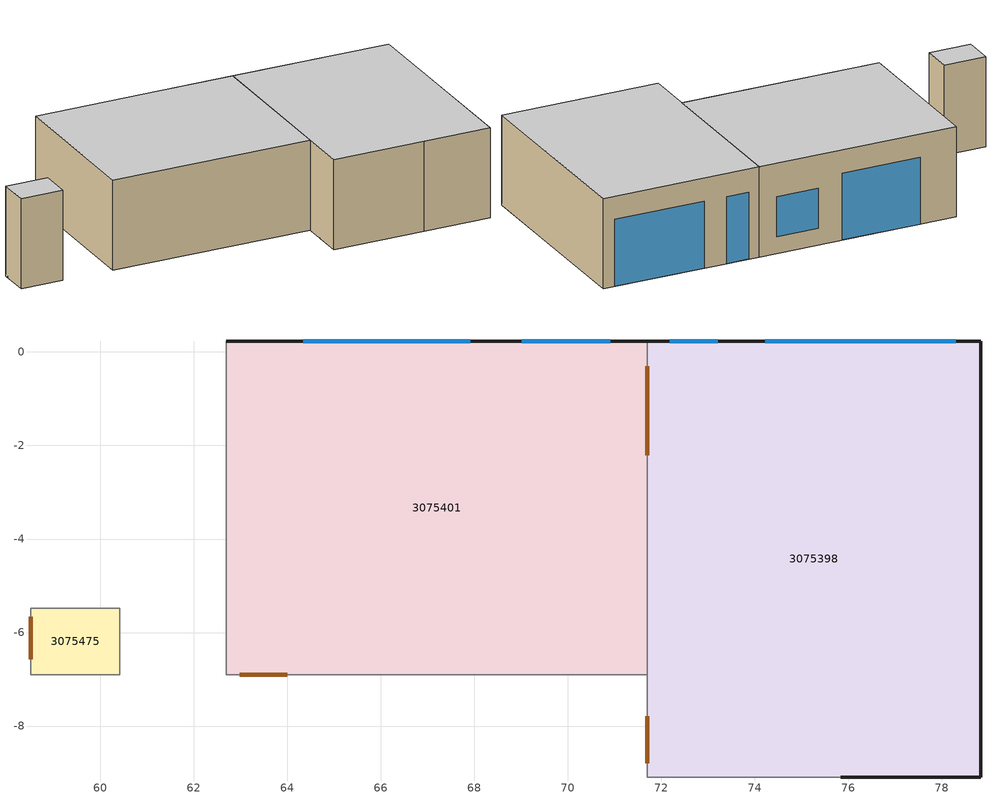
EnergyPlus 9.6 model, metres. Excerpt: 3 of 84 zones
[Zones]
3075401
 floor ground (7595720): 71.7,0.23 71.7,-6.9 62.7,-6.9 62.7,0.23 z46.64
 wall outside (7491882): 71.7,0.23 62.7,0.23 z46.64:50.68
 wall to 3075398 (7514533_Adjacent): 71.7,-6.9 71.7,0.23 z46.64:50.68
 wall to 3075364 (7515037): 62.7,-6.9 71.7,-6.9 z46.64:50.68
 wall to 3075375 (7515233): 62.7,0.23 62.7,-6.9 z46.64:50.68
 window (7537627): 67.92,0.23 64.35,0.23 z46.66:49.66
 window (7537741): 70.91,0.23 69.01,0.23 z47.4:49.2
 door inside (7559049): 71.7,-2.21 71.7,-0.3 z46.65:48.76
 door inside (7559370): 62.99,-6.9 64,-6.9 z46.65:48.76
 ceiling to 3075620 (7600772): 71.7,-6.9 71.7,0.23 62.7,0.23 62.7,-6.9 z50.68
3075398
 floor ground (7595720): 78.83,0.23 78.83,-9.09 71.7,-9.09 71.7,0.23 z46.64
 wall outside (7491699): 75.83,-9.09 78.83,-9.09 z46.64:50.68
 wall outside (7491806): 78.83,-9.09 78.83,0.23 z46.64:50.68
 wall outside (7491882): 78.83,0.23 71.7,0.23 z46.64:50.68
 wall to 3075364 (7514227): 71.7,-9.09 75.83,-9.09 z46.64:50.68
 wall to 3075364 (7514533): 71.7,-6.9 71.7,-9.09 z46.64:50.68
 window (7538308): 78.3,0.23 74.22,0.23 z46.66:49.66
 window (7538232): 73.2,0.23 72.18,0.23 z46.66:49.66
 door inside (7559431): 71.7,-7.79 71.7,-8.8 z46.65:48.76
 ceiling to 3075618 (7600772): 78.83,-9.09 78.83,0.23 71.7,0.23 71.7,-9.09 z50.68
3075475
 floor ground (7595720): 60.41,-5.49 60.41,-6.9 58.52,-6.9 58.52,-5.49 z46.64
 wall to 3075364 (7515393): 58.52,-6.9 60.41,-6.9 z46.64:50.68
 wall to 3075375 (7557749): 60.41,-6.9 60.41,-5.49 z46.64:50.68
 wall to 3075472 (7557750_Adjacent): 58.52,-5.49 58.52,-6.9 z46.64:50.68
 wall to 3075651 (7557751_Adjacent): 60.41,-5.49 58.52,-5.49 z46.64:50.68
 door inside (7558647): 58.52,-5.66 58.52,-6.57 z46.65:48.76
 ceiling to 3075660 (7600772): 60.41,-6.9 60.41,-5.49 58.52,-5.49 58.52,-6.9 z50.68
[Schedule:Compact]
P.0.0.23_L: Through: 08/31, For: AllDays, Until: 24:00, 0, Through: 09/01, For: AllDays, Until: 07:30, 0, Until: 08:00, 0, Until: 08:30, 0, Until: 09:00, 0, Until: 09:30, 1, Until: 10:00, 1, Until: 10:30, 1, Until: 11:00, 1, Until: 11:30, 1, Until: 12:00, 1, Until: 12:30, 1, Until: 13:00, 0, Until: 13:30, 0, Until: 14:00, 0, Until: 14:30, 0, Until: 15:00, 0, Until: 15:30, 1, Until: 16:00, 1, Until: 16:30, 0, Until: 17:00, 1, Until: 17:30, 1, Until: 24:00, 0, Through: 09/02, For: AllDays, Until: 07:30, 0, Until: 08:00, 1, Until: 08:30, 1, Until: 09:00, 1, Until: 09:30, 1, Until: 10:00, 1, Until: 10:30, 1, Until: 11:00, 0, Until: 11:30, 0, Until: 12:00, 0, Until: 12:30, 0, Until: 13:00, 0, Until: 13:30, 1, Until: 14:00, 1, Until: 14:30, 1, Until: 15:00, 0, Until: 15:30, 0, Until: 16:00, 0, Until: 16:30, 0, Until: 17:00, 0, Until: 17:30, 0, Until: 24:00, 0, Through: 09/03, For: AllDays, Until: 07:30, 0, Until: 08:00, 0, Until: 08:30, 0, Until: 09:00, 1, Until: 09:30, 1, Until: 10:00, 1, Until: 10:30, 1, Until: 11:00, 1, Until: 11:30, 1, Until: 12:00, 1, Until: 12:30, 1, Until: 13:00, 1, Until: 13:30, 1, Until: 14:00, 1, Until: 14:30, 1, Until: 15:00, 0, Until: 15:30, 0, Until: 16:00, 0, Until: 16:30, 0, Until: 17:00, 0, Until: 17:30, 0, Until: 24:00, 0, Through: 09/04, For: AllDays, Until: 07:30, 0, Until: 08:00, 1, Until: 08:30, 1, Until: 09:00, 1, Until: 09:30, 1, Until: 10:00, 1, Until: 10:30, 1, Until: 11:00, 1, Until: 11:30, 1, Until: 12:00, 1, Until: 12:30, 1, Until: 13:00, 1, Until: 13:30, 1, Until: 14:00, 1, Until: 14:30, 1, Until: 15:00, 1, Until: 15:30, 0, Until: 16:00, 0, Until: 16:30, 0, Until: 17:00, 0, Until: 17:30, 0, Until: 24:00, 0, Through: 09/05, For: AllDays, Until: 07:30, 0, Until: 08:00, 0, Until: 08:30, 0, Until: 09:00, 0, Until: 09:30, 0, Until: 10:00, 0, Until: 10:30, 0, Until: 11:00, 0, Until: 11:30, 0, Until: 12:00, 0, Until: 12:30, 0, Until: 13:00, 0, Until: 13:30, 0, Until: 14:00, 0, Until: 14:30, 0, Until: 15:00, 0, Until: 15:30, 0, Until: 16:00, 0, Until: 16:30, 0, Until: 17:00, 0, Until: 17:30, 0, Until: 24:00, 0, Through: 09/06, For: AllDays, Until: 07:30, 0, Until: 08:00, 0, Until: 08:30, 0, Until: 09:00, 0, Until: 09:30, 0, Until: 10:00, 0, Until: 10:30, 0, Until: 11:00, 0, Until: 11:30, 0, Until: 12:00, 0, Until: 12:30, 0, Until: 13:00, 0, Until: 13:30, 0, Until: 14:00, 0, Until: 14:30, 0, Until: 15:00, 0, Until: 15:30, 0, Until: 16:00, 0, Until: 16:30, 0, Until: 17:00, 0, Until: 17:30, 0, Until: 24:00, 0, Through: 09/07, For: AllDays, Until: 07:30, 0, Until: 08:00, 1, Until: 08:30, 1, Until: 09:00, 1, Until: 09:30, 1, Until: 10:00, 1, Until: 10:30, 1, Until: 11:00, 1, Until: 11:30, 1, Until: 12:00, 1, Until: 12:30, 1, Until: 13:00, 1, Until: 13:30, 1, Until: 14:00, 1, Until: 14:30, 1, Until: 15:00, 1, Until: 15:30, 1, Until: 16:00, 0, Until: 16:30, 0, Until: 17:00, 0, Until: 17:30, 0, Until: 24:00, 0, Through: 09/08, For: AllDays, Until: 07:30, 0, Until: 08:00, 1, Until: 08:30, 1, Until: 09:00, 1, Until: 09:30, 1, Until: 10:00, 0, Until: 10:30, 0, Until: 11:00, 0, Until: 11:30, 0, Until: 12:00, 0, Until: 12:30, 1, Until: 13:00, 1, Until: 13:30, 1, Until: 14:00, 1, Until: 14:30, 1, Until: 15:00, 1, Until: 15:30, 1, Until: 16:00, 1, Until: 16:30, 0, Until: 17:00, 0, Until: 17:30, 0, Until: 24:00, 0, Through: 09/09, For: AllDays, Until: 07:30, 0, Until: 08:00, 1, Until: 08:30, 1, Until: 09:00, 1, Until: 09:30, 1, Until: 10:00, 1, Until: 10:30, 1, Until: 11:00, 1, Until: 11:30, 0, Until: 12:00, 1, Until: 12:30, 1, Until: 13:00, 1, Until: 13:30, 1, Until: 14:00, 1, Until: 14:30, 1, Until: 15:00, 0, Until: 15:30, 0, Until: 16:00, 0, Until: 16:30, 0, Until: 17:00, 0, Until: 17:30, 0, Until: 24:00, 0, Through: 09/10, For: AllDays, Until: 07:30, 0, Until: 08:00, 1, Until: 08:30, 1, Until: 09:00, 1, Until: 09:30, 1, Until: 10:00, 1, Until: 10:30, 1, Until: 11:00, 1, Until: 11:30, 1, Until: 12:00, 0, Until: 12:30, 0, Until: 13:00, 0, Until: 13:30, 1, Until: 14:00, 1, Until: 14:30, 1, Until: 15:00, 0, Until: 15:30, 0, Until: 16:00, 0, Until: 16:30, 0, Until: 17:00, 0, Until: 17:30, 0, Until: 24:00, 0, Through: 09/11, For: AllDays, Until: 07:30, 0, Until: 08:00, 1, Until: 08:30, 1, Until: 09:00, 1, Until: 09:30, 1, Until: 10:00, 1, Until: 10:30, 1, Until: 11:00, 1, Until: 11:30, 1, Until: 12:00, 1, Until: 12:30, 1, Until: 13:00, 1, Until: 13:30, 1, Until: 14:00, 0, Until: 14:30, 0, Until: 15:00, 0, Until: 15:30, 0, Until: 16:00, 0, Until: 16:30, 0, Until: 17:00, 0, Until: 17:30, 0, Until: 24:00, 0, Through: 09/12, For: AllDays, Until: 07:30, 0, Until: 08:00, 0, Until: 08:30, 0, Until: 09:00, 0, Until: 09:30, 0, Until: 10:00, 0, Until: 10:30, 0, Until: 11:00, 0, Until: 11:30, 0, Until: 12:00, 0, Until: 12:30, 0, Until: 13:00, 0, Until: 13:30, 0, Until: 14:00, 0, Until: 14:30, 0, Until: 15:00, 0, Until: 15:30, 0, Until: 16:00, 0, Until: 16:30, 0, Until: 17:00, 0, Until: 17:30, 0, Until: 24:00, 0, Through: 09/13, For: AllDays, Until: 07:30, 0, Until: 08:00, 0, Until: 08:30, 0, Until: 09:00, 0, Until: 09:30, 0, Until: 10:00, 0, Until: 10:30, 0, Until: 11:00, 0, Until: 11:30, 0, Until: 12:00, 0, Until: 12:30, 0, Until: 13:00, 0, Until: 13:30, 0, Until: 14:00, 0, Until: 14:30, 0, Until: 15:00, 0, Until: 15:30, 0, Until: 16:00, 0, Until: 16:30, 0, Until: 17:00, 0, Until: 17:30, 0, Until: 24:00, 0, Through: 09/14, For: AllDays, Until: 07:30, 0, Until: 08:00, 0, Until: 08:30, 0, Until: 09:00, 1, Until: 09:30, 1, Until: 10:00, 1, Until: 10:30, 1, Until: 11:00, 1, Until: 11:30, 1, Until: 12:00, 1, Until: 12:30, 1, Until: 13:00, 1, Until: 13:30, 1, Until: 14:00, 1, Until: 14:30, 1, Until: 15:00, 1, Until: 15:30, 0, Until: 16:00, 0, Until: 16:30, 0, Until: 17:00, 0, Until: 17:30, 0, Until: 24:00, 0, Through: 09/15, For: AllDays, Until: 07:30, 0, Until: 08:00, 1, Until: 08:30, 1, Until: 09:00, 1, Until: 09:30, 1, Until: 10:00, 1, Until: 10:30, 1, Until: 11:00, 1, Until: 11:30, 1, Until: 12:00, 0, Until: 12:30, 0, Until: 13:00, 0, Until: 13:30, 0, Until: 14:00, 0, Until: 14:30, 0, Until: 15:00, 1, Until: 15:30, 1, Until: 16:00, 0, Until: 16:30, 1, Until: 17:00, 1, Until: 17:30, 0, Until: 24:00, 0, Through: 09/16, For: AllDays, Until: 07:30, 0, Until: 08:00, 1, Until: 08:30, 1, Until: 09:00, 1, Until: 09:30, 1, Until: 10:00, 1, Until: 10:30, 1, Until: 11:00, 1, Until: 11:30, 1, Until: 12:00, 1, Until: 12:30, 1, Until: 13:00, 0, Until: 13:30, 1, Until: 14:00, 1, Until: 14:30, 0, Until: 15:00, 1, Until: 15:30, 1, Until: 16:00, 1, Until: 16:30, 0, Until: 17:00, 0, Until: 17:30, 0, Until: 24:00, 0, Through: 09/17, For: AllDays, Until: 07:30, 0, Until: 08:00, 1, Until: 08:30, 1, Until: 09:00, 1, Until: 09:30, 0, Until: 10:00, 1, Until: 10:30, 1, Until: 11:00, 1, Until: 11:30, 0, Until: 12:00, 0, Until: 12:30, 0, Until: 13:00, 0, Until: 13:30, 0, Until: 14:00, 0, Until: 14:30, 1, Until: 15:00, 1, Until: 15:30, 1, Until: 16:00, 0, Until: 16:30, 0, Until: 17:00, 0, Until: 17:30, 0, Until: 24:00, 0, Through: 09/18, For: AllDays, Until: 07:30, 0, Until: 08:00, 1, Until: 08:30, 1, Until: 09:00, 1, Until: 09:30, 0, Until: 10:00, 1, Until: 10:30, 1, Until: 11:00, 1, Until: 11:30, 1, Until: 12:00, 1, Until: 12:30, 1, Until: 13:00, 1, Until: 13:30, 0, Until: 14:00, 1, Until: 14:30, 1, Until: 15:00, 1, Until: 15:30, 1, Until: 16:00, 0, Until: 16:30, 0, Until: 17:00, 0, Until: 17:30, 0, Until: 24:00, 0, Through: 09/19, For: AllDays, Until: 07:30, 0, Until: 08:00, 0, Until: 08:30, 0, Until: 09:00, 0, Until: 09:30, 0, Until: 10:00, 0, Until: 10:30, 0, Until: 11:00, 0, Until: 11:30, 0, Until: 12:00, 0, Until: 12:30, 0, Until: 13:00, 0, Until: 13:30, 0, Until: 14:00, 0, Until: 14:30, 0, Until: 15:00, 0, Until: 15:30, 0, Until: 16:00, 0, Until: 16:30, 0, Until: 17:00, 0, Until: 17:30, 0, Until: 24:00, 0, Through: 09/20, For: AllDays, Until: 07:30, 0, Until: 08:00, 0, Until: 08:30, 0, Until: 09:00, 0, Until: 09:30, 0, Until: 10:00, 0, Until: 10:30, 0, Until: 11:00, 0, Until: 11:30, 0, Until: 12:00, 0, Until: 12:30, 0, Until: 13:00, 0, Until: 13:30, 0, Until: 14:00, 0, Until: 14:30, 0, Until: 15:00, 0, Until: 15:30, 0, Until: 16:00, 0, Until: 16:30, 0, Until: 17:00, 0, Until: 17:30, 0, Until: 24:00, 0, Through: 09/21, For: AllDays, Until: 07:30, 0, Until: 08:00, 1, Until: 08:30, 1, Until: 09:00, 0, Until: 09:30, 1, Until: 10:00, 1, Until: 10:30, 1, Until: 11:00, 1, Until: 11:30, 1, Until: 12:00, 1, Until: 12:30, 1, Until: 13:00, 1, Until: 13:30, 1, Until: 14:00, 1, Until: 14:30, 1, Until: 15:00, 1, Until: 15:30, 0, Until: 16:00, 0, Until: 16:30, 0, Until: 17:00, 0, Until: 17:30, 0, Until: 24:00, 0, Through: 09/22, For: AllDays, Until: 07:30, 0, Until: 08:00, 1, Until: 08:30, 1, Until: 09:00, 1, Until: 09:30, 0, Until: 10:00, 1, Until: 10:30, 1, Until: 11:00, 1, Until: 11:30, 0, Until: 12:00, 0, Until: 12:30, 0, Until: 13:00, 0, Until: 13:30, 0, Until: 14:00, 0, Until: 14:30, 0, Until: 15:00, 0, Until: 15:30, 0, Until: 16:00, 0, Until: 16:30, 0, Until: 17:00, 0, Until: 17:30, 0, Until: 24:00, 0, Through: 09/23, For: AllDays, Until: 07:30, 0, Until: 08:00, 1, Until: 08:30, 1, Until: 09:00, 1, Until: 09:30, 1, Until: 10:00, 1, Until: 10:30, 1, Until: 11:00, 0, Until: 11:30, 0, Until: 12:00, 0, Until: 12:30, 0, Until: 13:00, 1, Until: 13:30, 1, Until: 14:00, 1, Until: 14:30, 1, Until: 15:00, 0, Until: 15:30, 0, Until: 16:00, 0, Until: 16:30, 0, Until: 17:00, 0, Until: 17:30, 0, Until: 24:00, 0, Through: 09/24, For: AllDays, Until: 07:30, 0, Until: 08:00, 0, Until: 08:30, 0, Until: 09:00, 1, Until: 09:30, 1, Until: 10:00, 1, Until: 10:30, 1, Until: 11:00, 1, Until: 11:30, 1, Until: 12:00, 0, Until: 12:30, 0, Until: 13:00, 0, Until: 13:30, 1, Until: 14:00, 1, Until: 14:30, 0, Until: 15:00, 0, Until: 15:30, 0, Until: 16:00, 0, Until: 16:30, 0, Until: 17:00, 1, Until: 17:30, 1, Until: 24:00, 0, Through: 09/25, For: AllDays, Until: 07:30, 0, Until: 08:00, 1, Until: 08:30, 1, Until: 09:00, 1, Until: 09:30, 1, Until: 10:00, 1, Until: 10:30, 1, Until: 11:00, 1, Until: 11:30, 1, Until: 12:00, 1, Until: 12:30, 1, Until: 13:00, 1, Until: 13:30, 1, Until: 14:00, 1, Until: 14:30, 0, Until: 15:00, 0, Until: 15:30, 0, Until: 16:00, 0, Until: 16:30, 0, Until: 17:00, 0, Until: 17:30, 0, Until: 24:00, 0, Through: 09/26, For: AllDays, Until: 07:30, 0, Until: 08:00, 0, Until: 08:30, 0, Until: 09:00, 0, Until: 09:30, 0, Until: 10:00, 0, Until: 10:30, 0, Until: 11:00, 0, Until: 11:30, 0, Until: 12:00, 0, Until: 12:30, 0, Until: 13:00, 0, Until: 13:30, 0, Until: 14:00, 0, Until: 14:30, 0, Until: 15:00, 0, Until: 15:30, 0, Until: 16:00, 0, Until: 16:30, 0, Until: 17:00, 0, Until: 17:30, 0, Until: 24:00, 0, Through: 09/27, For: AllDays, Until: 07:30, 0, Until: 08:00, 0, Until: 08:30, 0, Until: 09:00, 0, Until: 09:30, 0, Until: 10:00, 0, Until: 10:30, 0, Until: 11:00, 0, Until: 11:30, 0, Until: 12:00, 0, Until: 12:30, 0, Until: 13:00, 0, Until: 13:30, 0, Until: 14:00, 0, Until: 14:30, 0, Until: 15:00, 0, Until: 15:30, 0, Until: 16:00, 0, Until: 16:30, 0, Until: 17:00, 0, Until: 17:30, 0, Until: 24:00, 0, Through: 09/28, For: AllDays, Until: 07:30, 0, Until: 08:00, 1, Until: 08:30, 1, Until: 09:00, 1, Until: 09:30, 1, Until: 10:00, 0, Until: 10:30, 1, Until: 11:00, 1, Until: 11:30, 1, Until: 12:00, 1, Until: 12:30, 1, Until: 13:00, 1, Until: 13:30, 1, Until: 14:00, 1, Until: 14:30, 1, Until: 15:00, 1, Until: 15:30, 0, Until: 16:00, 0, Until: 16:30, 0, Until: 17:00, 0, Until: 17:30, 0, Until: 24:00, 0, Through: 09/29, For: AllDays, Until: 07:30, 0, Until: 08:00, 0, Until: 08:30, 0, Until: 09:00, 0, Until: 09:30, 1, Until: 10:00, 1, Until: 10:30, 1, Until: 11:00, 1, Until: 11:30, 1, Until: 12:00, 1, Until: 12:30, 1, Until: 13:00, 1, Until: 13:30, 1, Until: 14:00, 1, Until: 14:30, 0, Until: 15:00, 0, Until: 15:30, 0, Until: 16:00, 1, Until: 16:30, 1, Until: 17:00, 1, Until: 17:30, 1, Until: 24:00, 0, Through: 09/30, For: AllDays, Until: 07:30, 0, Until: 08:00, 0, Until: 08:30, 1, Until: 09:00, 1, Until: 09:30, 1, Until: 10:00, 1, Until: 10:30, 1, Until: 11:00, 1, Until: 11:30, 1, Until: 12:00, 1, Until: 12:30, 1, Until: 13:00, 1, Until: 13:30, 1, Until: 14:00, 1, Until: 14:30, 1, Until: 15:00, 0, Until: 15:30, 0, Until: 16:00, 0, Until: 16:30, 0, Until: 17:00, 0, Until: 17:30, 0, Until: 24:00, 0, Through: 12/31, For: AllDays, Until: 24:00, 0
3075442_L: Through: 08/31, For: AllDays, Until: 24:00, 0, Through: 09/01, For: AllDays, Until: 07:30, 0, Until: 08:00, 0, Until: 08:30, 0, Until: 09:00, 0, Until: 09:30, 0, Until: 10:00, 0, Until: 10:30, 0, Until: 11:00, 0, Until: 11:30, 0, Until: 12:00, 0, Until: 12:30, 0, Until: 13:00, 0, Until: 13:30, 0, Until: 14:00, 0, Until: 14:30, 0, Until: 15:00, 0, Until: 15:30, 0, Until: 16:00, 0, Until: 16:30, 0, Until: 17:00, 0, Until: 17:30, 0, Until: 24:00, 0, Through: 09/02, For: AllDays, Until: 07:30, 0, Until: 08:00, 0, Until: 08:30, 0, Until: 09:00, 0, Until: 09:30, 0, Until: 10:00, 0, Until: 10:30, 0, Until: 11:00, 0, Until: 11:30, 0, Until: 12:00, 0, Until: 12:30, 0, Until: 13:00, 0, Until: 13:30, 0, Until: 14:00, 0, Until: 14:30, 0, Until: 15:00, 0, Until: 15:30, 0, Until: 16:00, 0, Until: 16:30, 0, Until: 17:00, 0, Until: 17:30, 0, Until: 24:00, 0, Through: 09/03, For: AllDays, Until: 07:30, 0, Until: 08:00, 0, Until: 08:30, 0, Until: 09:00, 0, Until: 09:30, 0, Until: 10:00, 0, Until: 10:30, 0, Until: 11:00, 0, Until: 11:30, 0, Until: 12:00, 0, Until: 12:30, 0, Until: 13:00, 0, Until: 13:30, 0, Until: 14:00, 0, Until: 14:30, 0, Until: 15:00, 0, Until: 15:30, 0, Until: 16:00, 0, Until: 16:30, 0, Until: 17:00, 0, Until: 17:30, 0, Until: 24:00, 0, Through: 09/04, For: AllDays, Until: 07:30, 0, Until: 08:00, 0, Until: 08:30, 0, Until: 09:00, 0, Until: 09:30, 0, Until: 10:00, 0, Until: 10:30, 0, Until: 11:00, 0, Until: 11:30, 0, Until: 12:00, 0, Until: 12:30, 0, Until: 13:00, 0, Until: 13:30, 0, Until: 14:00, 0, Until: 14:30, 0, Until: 15:00, 0, Until: 15:30, 0, Until: 16:00, 0, Until: 16:30, 0, Until: 17:00, 0, Until: 17:30, 0, Until: 24:00, 0, Through: 09/05, For: AllDays, Until: 07:30, 0, Until: 08:00, 0, Until: 08:30, 0, Until: 09:00, 0, Until: 09:30, 0, Until: 10:00, 0, Until: 10:30, 0, Until: 11:00, 0, Until: 11:30, 0, Until: 12:00, 0, Until: 12:30, 0, Until: 13:00, 0, Until: 13:30, 0, Until: 14:00, 0, Until: 14:30, 0, Until: 15:00, 0, Until: 15:30, 0, Until: 16:00, 0, Until: 16:30, 0, Until: 17:00, 0, Until: 17:30, 0, Until: 24:00, 0, Through: 09/06, For: AllDays, Until: 07:30, 0, Until: 08:00, 0, Until: 08:30, 0, Until: 09:00, 0, Until: 09:30, 0, Until: 10:00, 0, Until: 10:30, 0, Until: 11:00, 0, Until: 11:30, 0, Until: 12:00, 0, Until: 12:30, 0, Until: 13:00, 0, Until: 13:30, 0, Until: 14:00, 0, Until: 14:30, 0, Until: 15:00, 0, Until: 15:30, 0, Until: 16:00, 0, Until: 16:30, 0, Until: 17:00, 0, Until: 17:30, 0, Until: 24:00, 0, Through: 09/07, For: AllDays, Until: 07:30, 0, Until: 08:00, 0, Until: 08:30, 0, Until: 09:00, 0, Until: 09:30, 0, Until: 10:00, 0, Until: 10:30, 0, Until: 11:00, 0, Until: 11:30, 0, Until: 12:00, 0, Until: 12:30, 0, Until: 13:00, 0, Until: 13:30, 0, Until: 14:00, 0, Until: 14:30, 0, Until: 15:00, 0, Until: 15:30, 0, Until: 16:00, 0, Until: 16:30, 0, Until: 17:00, 0, Until: 17:30, 0, Until: 24:00, 0, Through: 09/08, For: AllDays, Until: 07:30, 0, Until: 08:00, 0, Until: 08:30, 0, Until: 09:00, 0, Until: 09:30, 0, Until: 10:00, 0, Until: 10:30, 0, Until: 11:00, 0, Until: 11:30, 0, Until: 12:00, 0, Until: 12:30, 0, Until: 13:00, 0, Until: 13:30, 0, Until: 14:00, 0, Until: 14:30, 0, Until: 15:00, 0, Until: 15:30, 0, Until: 16:00, 0, Until: 16:30, 0, Until: 17:00, 0, Until: 17:30, 0, Until: 24:00, 0, Through: 09/09, For: AllDays, Until: 07:30, 0, Until: 08:00, 0, Until: 08:30, 0, Until: 09:00, 0, Until: 09:30, 0, Until: 10:00, 0, Until: 10:30, 0, Until: 11:00, 0, Until: 11:30, 0, Until: 12:00, 0, Until: 12:30, 0, Until: 13:00, 0, Until: 13:30, 0, Until: 14:00, 0, Until: 14:30, 0, Until: 15:00, 0, Until: 15:30, 0, Until: 16:00, 0, Until: 16:30, 0, Until: 17:00, 0, Until: 17:30, 0, Until: 24:00, 0, Through: 09/10, For: AllDays, Until: 07:30, 0, Until: 08:00, 0, Until: 08:30, 0, Until: 09:00, 0, Until: 09:30, 0, Until: 10:00, 0, Until: 10:30, 0, Until: 11:00, 0, Until: 11:30, 0, Until: 12:00, 0, Until: 12:30, 0, Until: 13:00, 0, Until: 13:30, 0, Until: 14:00, 0, Until: 14:30, 0, Until: 15:00, 0, Until: 15:30, 0, Until: 16:00, 0, Until: 16:30, 0, Until: 17:00, 0, Until: 17:30, 0, Until: 24:00, 0, Through: 09/11, For: AllDays, Until: 07:30, 0, Until: 08:00, 0, Until: 08:30, 0, Until: 09:00, 0, Until: 09:30, 0, Until: 10:00, 0, Until: 10:30, 0, Until: 11:00, 0, Until: 11:30, 0, Until: 12:00, 0, Until: 12:30, 0, Until: 13:00, 0, Until: 13:30, 0, Until: 14:00, 0, Until: 14:30, 0, Until: 15:00, 0, Until: 15:30, 0, Until: 16:00, 0, Until: 16:30, 0, Until: 17:00, 0, Until: 17:30, 0, Until: 24:00, 0, Through: 09/12, For: AllDays, Until: 07:30, 0, Until: 08:00, 0, Until: 08:30, 0, Until: 09:00, 0, Until: 09:30, 0, Until: 10:00, 0, Until: 10:30, 0, Until: 11:00, 0, Until: 11:30, 0, Until: 12:00, 0, Until: 12:30, 0, Until: 13:00, 0, Until: 13:30, 0, Until: 14:00, 0, Until: 14:30, 0, Until: 15:00, 0, Until: 15:30, 0, Until: 16:00, 0, Until: 16:30, 0, Until: 17:00, 0, Until: 17:30, 0, Until: 24:00, 0, Through: 09/13, For: AllDays, Until: 07:30, 0, Until: 08:00, 0, Until: 08:30, 0, Until: 09:00, 0, Until: 09:30, 0, Until: 10:00, 0, Until: 10:30, 0, Until: 11:00, 0, Until: 11:30, 0, Until: 12:00, 0, Until: 12:30, 0, Until: 13:00, 0, Until: 13:30, 0, Until: 14:00, 0, Until: 14:30, 0, Until: 15:00, 0, Until: 15:30, 0, Until: 16:00, 0, Until: 16:30, 0, Until: 17:00, 0, Until: 17:30, 0, Until: 24:00, 0, Through: 09/14, For: AllDays, Until: 07:30, 0, Until: 08:00, 0, Until: 08:30, 0, Until: 09:00, 0, Until: 09:30, 0, Until: 10:00, 0, Until: 10:30, 0, Until: 11:00, 0, Until: 11:30, 0, Until: 12:00, 0, Until: 12:30, 0, Until: 13:00, 0, Until: 13:30, 0, Until: 14:00, 0, Until: 14:30, 0, Until: 15:00, 0, Until: 15:30, 0, Until: 16:00, 0, Until: 16:30, 0, Until: 17:00, 0, Until: 17:30, 0, Until: 24:00, 0, Through: 09/15, For: AllDays, Until: 07:30, 0, Until: 08:00, 0, Until: 08:30, 0, Until: 09:00, 0, Until: 09:30, 0, Until: 10:00, 0, Until: 10:30, 0, Until: 11:00, 0, Until: 11:30, 0, Until: 12:00, 0, Until: 12:30, 0, Until: 13:00, 0, Until: 13:30, 0, Until: 14:00, 0, Until: 14:30, 0, Until: 15:00, 0, Until: 15:30, 0, Until: 16:00, 0, Until: 16:30, 0, Until: 17:00, 0, Until: 17:30, 0, Until: 24:00, 0, Through: 09/16, For: AllDays, Until: 07:30, 0, Until: 08:00, 0, Until: 08:30, 0, Until: 09:00, 0, Until: 09:30, 0, Until: 10:00, 0, Until: 10:30, 0, Until: 11:00, 0, Until: 11:30, 0, Until: 12:00, 0, Until: 12:30, 0, Until: 13:00, 0, Until: 13:30, 0, Until: 14:00, 0, Until: 14:30, 0, Until: 15:00, 0, Until: 15:30, 0, Until: 16:00, 0, Until: 16:30, 0, Until: 17:00, 0, Until: 17:30, 0, Until: 24:00, 0, Through: 09/17, For: AllDays, Until: 07:30, 0, Until: 08:00, 0, Until: 08:30, 0, Until: 09:00, 0, Until: 09:30, 0, Until: 10:00, 0, Until: 10:30, 0, Until: 11:00, 0, Until: 11:30, 0, Until: 12:00, 0, Until: 12:30, 0, Until: 13:00, 0, Until: 13:30, 0, Until: 14:00, 0, Until: 14:30, 0, Until: 15:00, 0, Until: 15:30, 0, Until: 16:00, 0, Until: 16:30, 0, Until: 17:00, 0, Until: 17:30, 0, Until: 24:00, 0, Through: 09/18, For: AllDays, Until: 07:30, 0, Until: 08:00, 0, Until: 08:30, 0, Until: 09:00, 0, Until: 09:30, 0, Until: 10:00, 0, Until: 10:30, 0, Until: 11:00, 0, Until: 11:30, 0, Until: 12:00, 0, Until: 12:30, 0, Until: 13:00, 0, Until: 13:30, 0, Until: 14:00, 0, Until: 14:30, 0, Until: 15:00, 0, Until: 15:30, 0, Until: 16:00, 0, Until: 16:30, 0, Until: 17:00, 0, Until: 17:30, 0, Until: 24:00, 0, Through: 09/19, For: AllDays, Until: 07:30, 0, Until: 08:00, 0, Until: 08:30, 0, Until: 09:00, 0, Until: 09:30, 0, Until: 10:00, 0, Until: 10:30, 0, Until: 11:00, 0, Until: 11:30, 0, Until: 12:00, 0, Until: 12:30, 0, Until: 13:00, 0, Until: 13:30, 0, Until: 14:00, 0, Until: 14:30, 0, Until: 15:00, 0, Until: 15:30, 0, Until: 16:00, 0, Until: 16:30, 0, Until: 17:00, 0, Until: 17:30, 0, Until: 24:00, 0, Through: 09/20, For: AllDays, Until: 07:30, 0, Until: 08:00, 0, Until: 08:30, 0, Until: 09:00, 0, Until: 09:30, 0, Until: 10:00, 0, Until: 10:30, 0, Until: 11:00, 0, Until: 11:30, 0, Until: 12:00, 0, Until: 12:30, 0, Until: 13:00, 0, Until: 13:30, 0, Until: 14:00, 0, Until: 14:30, 0, Until: 15:00, 0, Until: 15:30, 0, Until: 16:00, 0, Until: 16:30, 0, Until: 17:00, 0, Until: 17:30, 0, Until: 24:00, 0, Through: 09/21, For: AllDays, Until: 07:30, 0, Until: 08:00, 0, Until: 08:30, 0, Until: 09:00, 0, Until: 09:30, 0, Until: 10:00, 0, Until: 10:30, 0, Until: 11:00, 0, Until: 11:30, 0, Until: 12:00, 0, Until: 12:30, 0, Until: 13:00, 0, Until: 13:30, 0, Until: 14:00, 0, Until: 14:30, 0, Until: 15:00, 0, Until: 15:30, 0, Until: 16:00, 0, Until: 16:30, 0, Until: 17:00, 0, Until: 17:30, 0, Until: 24:00, 0, Through: 09/22, For: AllDays, Until: 07:30, 0, Until: 08:00, 0, Until: 08:30, 0, Until: 09:00, 0, Until: 09:30, 0, Until: 10:00, 0, Until: 10:30, 0, Until: 11:00, 0, Until: 11:30, 0, Until: 12:00, 0, Until: 12:30, 0, Until: 13:00, 0, Until: 13:30, 0, Until: 14:00, 0, Until: 14:30, 0, Until: 15:00, 0, Until: 15:30, 0, Until: 16:00, 0, Until: 16:30, 0, Until: 17:00, 0, Until: 17:30, 0, Until: 24:00, 0, Through: 09/23, For: AllDays, Until: 07:30, 0, Until: 08:00, 0, Until: 08:30, 0, Until: 09:00, 0, Until: 09:30, 0, Until: 10:00, 0, Until: 10:30, 0, Until: 11:00, 0, Until: 11:30, 0, Until: 12:00, 0, Until: 12:30, 0, Until: 13:00, 0, Until: 13:30, 0, Until: 14:00, 0, Until: 14:30, 0, Until: 15:00, 0, Until: 15:30, 0, Until: 16:00, 0, Until: 16:30, 0, Until: 17:00, 0, Until: 17:30, 0, Until: 24:00, 0, Through: 09/24, For: AllDays, Until: 07:30, 0, Until: 08:00, 0, Until: 08:30, 0, Until: 09:00, 0, Until: 09:30, 0, Until: 10:00, 0, Until: 10:30, 0, Until: 11:00, 0, Until: 11:30, 0, Until: 12:00, 0, Until: 12:30, 0, Until: 13:00, 0, Until: 13:30, 0, Until: 14:00, 0, Until: 14:30, 0, Until: 15:00, 0, Until: 15:30, 0, Until: 16:00, 0, Until: 16:30, 0, Until: 17:00, 0, Until: 17:30, 0, Until: 24:00, 0, Through: 09/25, For: AllDays, Until: 07:30, 0, Until: 08:00, 0, Until: 08:30, 0, Until: 09:00, 0, Until: 09:30, 0, Until: 10:00, 0, Until: 10:30, 0, Until: 11:00, 0, Until: 11:30, 0, Until: 12:00, 0, Until: 12:30, 0, Until: 13:00, 0, Until: 13:30, 0, Until: 14:00, 0, Until: 14:30, 0, Until: 15:00, 0, Until: 15:30, 0, Until: 16:00, 0, Until: 16:30, 0, Until: 17:00, 0, Until: 17:30, 0, Until: 24:00, 0, Through: 09/26, For: AllDays, Until: 07:30, 0, Until: 08:00, 0, Until: 08:30, 0, Until: 09:00, 0, Until: 09:30, 0, Until: 10:00, 0, Until: 10:30, 0, Until: 11:00, 0, Until: 11:30, 0, Until: 12:00, 0, Until: 12:30, 0, Until: 13:00, 0, Until: 13:30, 0, Until: 14:00, 0, Until: 14:30, 0, Until: 15:00, 0, Until: 15:30, 0, Until: 16:00, 0, Until: 16:30, 0, Until: 17:00, 0, Until: 17:30, 0, Until: 24:00, 0, Through: 09/27, For: AllDays, Until: 07:30, 0, Until: 08:00, 0, Until: 08:30, 0, Until: 09:00, 0, Until: 09:30, 0, Until: 10:00, 0, Until: 10:30, 0, Until: 11:00, 0, Until: 11:30, 0, Until: 12:00, 0, Until: 12:30, 0, Until: 13:00, 0, Until: 13:30, 0, Until: 14:00, 0, Until: 14:30, 0, Until: 15:00, 0, Until: 15:30, 0, Until: 16:00, 0, Until: 16:30, 0, Until: 17:00, 0, Until: 17:30, 0, Until: 24:00, 0, Through: 09/28, For: AllDays, Until: 07:30, 0, Until: 08:00, 0, Until: 08:30, 0, Until: 09:00, 0, Until: 09:30, 0, Until: 10:00, 0, Until: 10:30, 0, Until: 11:00, 0, Until: 11:30, 0, Until: 12:00, 0, Until: 12:30, 0, Until: 13:00, 0, Until: 13:30, 0, Until: 14:00, 0, Until: 14:30, 0, Until: 15:00, 0, Until: 15:30, 0, Until: 16:00, 0, Until: 16:30, 0, Until: 17:00, 0, Until: 17:30, 0, Until: 24:00, 0, Through: 09/29, For: AllDays, Until: 07:30, 0, Until: 08:00, 0, Until: 08:30, 0, Until: 09:00, 0, Until: 09:30, 0, Until: 10:00, 0, Until: 10:30, 0, Until: 11:00, 0, Until: 11:30, 0, Until: 12:00, 0, Until: 12:30, 0, Until: 13:00, 0, Until: 13:30, 0, Until: 14:00, 0, Until: 14:30, 0, Until: 15:00, 0, Until: 15:30, 0, Until: 16:00, 0, Until: 16:30, 0, Until: 17:00, 0, Until: 17:30, 0, Until: 24:00, 0, Through: 09/30, For: AllDays, Until: 07:30, 0, Until: 08:00, 0, Until: 08:30, 0, Until: 09:00, 0, Until: 09:30, 0, Until: 10:00, 0, Until: 10:30, 0, Until: 11:00, 0, Until: 11:30, 0, Until: 12:00, 0, Until: 12:30, 0, Until: 13:00, 0, Until: 13:30, 0, Until: 14:00, 0, Until: 14:30, 0, Until: 15:00, 0, Until: 15:30, 0, Until: 16:00, 0, Until: 16:30, 0, Until: 17:00, 0, Until: 17:30, 0, Until: 24:00, 0, Through: 12/31, For: AllDays, Until: 24:00, 0
3075419_NORM: Through: 08/31, For: AllDays, Until: 24:00, 0, Through: 09/01, For: AllDays, Until: 07:30, 0, Until: 08:00, 0.5, Until: 08:30, 1, Until: 09:00, 1, Until: 09:30, 1, Until: 10:00, 1, Until: 10:30, 1, Until: 11:00, 1, Until: 11:30, 0, Until: 12:00, 0, Until: 12:30, 0.6, Until: 13:00, 0.6, Until: 13:30, 0.6, Until: 14:00, 1, Until: 14:30, 1, Until: 15:00, 0, Until: 15:30, 0.1, Until: 16:00, 0.1, Until: 16:30, 0, Until: 17:00, 0, Until: 17:30, 0, Until: 24:00, 0, Through: 09/02, For: AllDays, Until: 07:30, 0, Until: 08:00, 0.4, Until: 08:30, 0.8, Until: 09:00, 0.8, Until: 09:30, 0, Until: 10:00, 1, Until: 10:30, 1, Until: 11:00, 1, Until: 11:30, 0, Until: 12:00, 0, Until: 12:30, 0, Until: 13:00, 0, Until: 13:30, 0, Until: 14:00, 0, Until: 14:30, 0, Until: 15:00, 0, Until: 15:30, 0, Until: 16:00, 0, Until: 16:30, 0, Until: 17:00, 0, Until: 17:30, 0, Until: 24:00, 0, Through: 09/03, For: AllDays, Until: 07:30, 0, Until: 08:00, 0.2, Until: 08:30, 0.5, Until: 09:00, 0.5, Until: 09:30, 0.5, Until: 10:00, 0, Until: 10:30, 0, Until: 11:00, 0, Until: 11:30, 0, Until: 12:00, 0, Until: 12:30, 0.1, Until: 13:00, 0.1, Until: 13:30, 0, Until: 14:00, 0, Until: 14:30, 0.1, Until: 15:00, 0.1, Until: 15:30, 0, Until: 16:00, 0, Until: 16:30, 0, Until: 17:00, 0, Until: 17:30, 0, Until: 24:00, 0, Through: 09/04, For: AllDays, Until: 07:30, 0, Until: 08:00, 0.5, Until: 08:30, 1, Until: 09:00, 1, Until: 09:30, 0, Until: 10:00, 1, Until: 10:30, 1, Until: 11:00, 1, Until: 11:30, 0, Until: 12:00, 0.8, Until: 12:30, 0.8, Until: 13:00, 0.8, Until: 13:30, 0.2, Until: 14:00, 0.2, Until: 14:30, 0, Until: 15:00, 0, Until: 15:30, 0, Until: 16:00, 0, Until: 16:30, 0, Until: 17:00, 0, Until: 17:30, 0, Until: 24:00, 0, Through: 09/05, For: AllDays, Until: 07:30, 0, Until: 08:00, 0, Until: 08:30, 0, Until: 09:00, 0, Until: 09:30, 0, Until: 10:00, 0, Until: 10:30, 0, Until: 11:00, 0, Until: 11:30, 0, Until: 12:00, 0, Until: 12:30, 0, Until: 13:00, 0, Until: 13:30, 0, Until: 14:00, 0, Until: 14:30, 0, Until: 15:00, 0, Until: 15:30, 0, Until: 16:00, 0, Until: 16:30, 0, Until: 17:00, 0, Until: 17:30, 0, Until: 24:00, 0, Through: 09/06, For: AllDays, Until: 07:30, 0, Until: 08:00, 0, Until: 08:30, 0, Until: 09:00, 0, Until: 09:30, 0, Until: 10:00, 0, Until: 10:30, 0, Until: 11:00, 0, Until: 11:30, 0, Until: 12:00, 0, Until: 12:30, 0, Until: 13:00, 0, Until: 13:30, 0, Until: 14:00, 0, Until: 14:30, 0, Until: 15:00, 0, Until: 15:30, 0, Until: 16:00, 0, Until: 16:30, 0, Until: 17:00, 0, Until: 17:30, 0, Until: 24:00, 0, Through: 09/07, For: AllDays, Until: 07:30, 0, Until: 08:00, 0, Until: 08:30, 0, Until: 09:00, 0, Until: 09:30, 0.5, Until: 10:00, 0.5, Until: 10:30, 0, Until: 11:00, 1, Until: 11:30, 1, Until: 12:00, 0, Until: 12:30, 0, Until: 13:00, 0, Until: 13:30, 0, Until: 14:00, 0.2, Until: 14:30, 0.2, Until: 15:00, 0, Until: 15:30, 0, Until: 16:00, 0.2, Until: 16:30, 0.2, Until: 17:00, 0.2, Until: 17:30, 0.1, Until: 24:00, 0, Through: 09/08, For: AllDays, Until: 07:30, 0, Until: 08:00, 0.1, Until: 08:30, 0.1, Until: 09:00, 0.1, Until: 09:30, 0.1, Until: 10:00, 0.1, Until: 10:30, 0.1, Until: 11:00, 0, Until: 11:30, 0, Until: 12:00, 0, Until: 12:30, 0, Until: 13:00, 0.2, Until: 13:30, 0.2, Until: 14:00, 0, Until: 14:30, 0, Until: 15:00, 0, Until: 15:30, 0, Until: 16:00, 0.1, Until: 16:30, 0.1, Until: 17:00, 0, Until: 17:30, 0, Until: 24:00, 0, Through: 09/09, For: AllDays, Until: 07:30, 0, Until: 08:00, 0.5, Until: 08:30, 1, Until: 09:00, 1, Until: 09:30, 1, Until: 10:00, 1, Until: 10:30, 1, Until: 11:00, 1, Until: 11:30, 1, Until: 12:00, 0, Until: 12:30, 0, Until: 13:00, 0, Until: 13:30, 0.1, Until: 14:00, 0.1, Until: 14:30, 0, Until: 15:00, 0, Until: 15:30, 0, Until: 16:00, 0, Until: 16:30, 0.1, Until: 17:00, 0.1, Until: 17:30, 0.1, Until: 24:00, 0, Through: 09/10, For: AllDays, Until: 07:30, 0, Until: 08:00, 0.5, Until: 08:30, 1, Until: 09:00, 1, Until: 09:30, 1, Until: 10:00, 0, Until: 10:30, 0.3, Until: 11:00, 0.3, Until: 11:30, 0.3, Until: 12:00, 0, Until: 12:30, 0, Until: 13:00, 0, Until: 13:30, 0.1, Until: 14:00, 0.1, Until: 14:30, 0, Until: 15:00, 0, Until: 15:30, 0, Until: 16:00, 0, Until: 16:30, 0, Until: 17:00, 0, Until: 17:30, 0, Until: 24:00, 0, Through: 09/11, For: AllDays, Until: 07:30, 0, Until: 08:00, 0.5, Until: 08:30, 1, Until: 09:00, 1, Until: 09:30, 1, Until: 10:00, 0.7, Until: 10:30, 0.7, Until: 11:00, 0.7, Until: 11:30, 0.7, Until: 12:00, 0.9, Until: 12:30, 0.9, Until: 13:00, 0.9, Until: 13:30, 0.9, Until: 14:00, 0.9, Until: 14:30, 0, Until: 15:00, 0, Until: 15:30, 0, Until: 16:00, 0, Until: 16:30, 0, Until: 17:00, 0, Until: 17:30, 0, Until: 24:00, 0, Through: 09/12, For: AllDays, Until: 07:30, 0, Until: 08:00, 0, Until: 08:30, 0, Until: 09:00, 0, Until: 09:30, 0, Until: 10:00, 0, Until: 10:30, 0, Until: 11:00, 0, Until: 11:30, 0, Until: 12:00, 0, Until: 12:30, 0, Until: 13:00, 0, Until: 13:30, 0, Until: 14:00, 0, Until: 14:30, 0, Until: 15:00, 0, Until: 15:30, 0, Until: 16:00, 0, Until: 16:30, 0, Until: 17:00, 0, Until: 17:30, 0, Until: 24:00, 0, Through: 09/13, For: AllDays, Until: 07:30, 0, Until: 08:00, 0, Until: 08:30, 0, Until: 09:00, 0, Until: 09:30, 0, Until: 10:00, 0, Until: 10:30, 0, Until: 11:00, 0, Until: 11:30, 0, Until: 12:00, 0, Until: 12:30, 0, Until: 13:00, 0, Until: 13:30, 0, Until: 14:00, 0, Until: 14:30, 0, Until: 15:00, 0, Until: 15:30, 0, Until: 16:00, 0, Until: 16:30, 0, Until: 17:00, 0, Until: 17:30, 0, Until: 24:00, 0, Through: 09/14, For: AllDays, Until: 07:30, 0, Until: 08:00, 0.3, Until: 08:30, 0.5, Until: 09:00, 0.5, Until: 09:30, 0.5, Until: 10:00, 0.9, Until: 10:30, 0.9, Until: 11:00, 0.9, Until: 11:30, 0, Until: 12:00, 1, Until: 12:30, 1, Until: 13:00, 1, Until: 13:30, 0, Until: 14:00, 0, Until: 14:30, 0, Until: 15:00, 0, Until: 15:30, 0, Until: 16:00, 0, Until: 16:30, 0, Until: 17:00, 0, Until: 17:30, 0, Until: 24:00, 0, Through: 09/15, For: AllDays, Until: 07:30, 0, Until: 08:00, 0, Until: 08:30, 0, Until: 09:00, 0, Until: 09:30, 0, Until: 10:00, 0, Until: 10:30, 0.8, Until: 11:00, 0.8, Until: 11:30, 0.5, Until: 12:00, 0.5, Until: 12:30, 0.5, Until: 13:00, 0, Until: 13:30, 0, Until: 14:00, 0, Until: 14:30, 0, Until: 15:00, 0, Until: 15:30, 0.7, Until: 16:00, 0.7, Until: 16:30, 0, Until: 17:00, 0, Until: 17:30, 0, Until: 24:00, 0, Through: 09/16, For: AllDays, Until: 07:30, 0, Until: 08:00, 0, Until: 08:30, 0.1, Until: 09:00, 0.1, Until: 09:30, 0.1, Until: 10:00, 0, Until: 10:30, 1, Until: 11:00, 1, Until: 11:30, 1, Until: 12:00, 0, Until: 12:30, 0, Until: 13:00, 0, Until: 13:30, 0, Until: 14:00, 0.3, Until: 14:30, 0.3, Until: 15:00, 0.3, Until: 15:30, 0, Until: 16:00, 0, Until: 16:30, 0.8, Until: 17:00, 0.8, Until: 17:30, 0.4, Until: 24:00, 0, Through: 09/17, For: AllDays, Until: 07:30, 0, Until: 08:00, 0.3, Until: 08:30, 0.5, Until: 09:00, 0.5, Until: 09:30, 0.5, Until: 10:00, 0, Until: 10:30, 0, Until: 11:00, 0, Until: 11:30, 0, Until: 12:00, 0, Until: 12:30, 0, Until: 13:00, 0, Until: 13:30, 0, Until: 14:00, 0, Until: 14:30, 0, Until: 15:00, 0, Until: 15:30, 0, Until: 16:00, 0, Until: 16:30, 0, Until: 17:00, 0, Until: 17:30, 0, Until: 24:00, 0, Through: 09/18, For: AllDays, Until: 07:30, 0, Until: 08:00, 0.5, Until: 08:30, 1, Until: 09:00, 1, Until: 09:30, 0, Until: 10:00, 0.5, Until: 10:30, 0.5, Until: 11:00, 0.5, Until: 11:30, 0.5, Until: 12:00, 0.3, Until: 12:30, 0.3, Until: 13:00, 0.3, Until: 13:30, 0.3, Until: 14:00, 0.1, Until: 14:30, 0.1, Until: 15:00, 0, Until: 15:30, 0, Until: 16:00, 0, Until: 16:30, 0, Until: 17:00, 0, Until: 17:30, 0, Until: 24:00, 0, Through: 09/19, For: AllDays, Until: 07:30, 0, Until: 08:00, 0, Until: 08:30, 0, Until: 09:00, 0, Until: 09:30, 0, Until: 10:00, 0, Until: 10:30, 0, Until: 11:00, 0, Until: 11:30, 0, Until: 12:00, 0, Until: 12:30, 0, Until: 13:00, 0, Until: 13:30, 0, Until: 14:00, 0, Until: 14:30, 0, Until: 15:00, 0, Until: 15:30, 0, Until: 16:00, 0, Until: 16:30, 0, Until: 17:00, 0, Until: 17:30, 0, Until: 24:00, 0, Through: 09/20, For: AllDays, Until: 07:30, 0, Until: 08:00, 0, Until: 08:30, 0, Until: 09:00, 0, Until: 09:30, 0, Until: 10:00, 0, Until: 10:30, 0, Until: 11:00, 0, Until: 11:30, 0, Until: 12:00, 0, Until: 12:30, 0, Until: 13:00, 0, Until: 13:30, 0, Until: 14:00, 0, Until: 14:30, 0, Until: 15:00, 0, Until: 15:30, 0, Until: 16:00, 0, Until: 16:30, 0, Until: 17:00, 0, Until: 17:30, 0, Until: 24:00, 0, Through: 09/21, For: AllDays, Until: 07:30, 0, Until: 08:00, 0, Until: 08:30, 0, Until: 09:00, 0, Until: 09:30, 0, Until: 10:00, 0, Until: 10:30, 0, Until: 11:00, 1, Until: 11:30, 1, Until: 12:00, 0.1, Until: 12:30, 0.1, Until: 13:00, 0, Until: 13:30, 0, Until: 14:00, 0, Until: 14:30, 0, Until: 15:00, 0, Until: 15:30, 0, Until: 16:00, 0, Until: 16:30, 0, Until: 17:00, 0, Until: 17:30, 0, Until: 24:00, 0, Through: 09/22, For: AllDays, Until: 07:30, 0, Until: 08:00, 0, Until: 08:30, 0, Until: 09:00, 0, Until: 09:30, 0, Until: 10:00, 0, Until: 10:30, 0, Until: 11:00, 0, Until: 11:30, 0, Until: 12:00, 0, Until: 12:30, 0, Until: 13:00, 0, Until: 13:30, 0, Until: 14:00, 0, Until: 14:30, 0, Until: 15:00, 0, Until: 15:30, 0, Until: 16:00, 0, Until: 16:30, 0, Until: 17:00, 0, Until: 17:30, 0, Until: 24:00, 0, Through: 09/23, For: AllDays, Until: 07:30, 0, Until: 08:00, 0.4, Until: 08:30, 0.7, Until: 09:00, 0.7, Until: 09:30, 0.7, Until: 10:00, 0.8, Until: 10:30, 0.8, Until: 11:00, 0.3, Until: 11:30, 0.3, Until: 12:00, 0, Until: 12:30, 0, Until: 13:00, 0.1, Until: 13:30, 0.1, Until: 14:00, 0.1, Until: 14:30, 0.1, Until: 15:00, 0.1, Until: 15:30, 0.1, Until: 16:00, 0.1, Until: 16:30, 0, Until: 17:00, 0, Until: 17:30, 0, Until: 24:00, 0, Through: 09/24, For: AllDays, Until: 07:30, 0, Until: 08:00, 0.5, Until: 08:30, 1, Until: 09:00, 1, Until: 09:30, 0, Until: 10:00, 0.7, Until: 10:30, 0.7, Until: 11:00, 0.7, Until: 11:30, 0.7, Until: 12:00, 0, Until: 12:30, 0, Until: 13:00, 0, Until: 13:30, 0, Until: 14:00, 0.1, Until: 14:30, 0.1, Until: 15:00, 0, Until: 15:30, 0, Until: 16:00, 0, Until: 16:30, 0, Until: 17:00, 0, Until: 17:30, 0, Until: 24:00, 0, Through: 09/25, For: AllDays, Until: 07:30, 0, Until: 08:00, 0.2, Until: 08:30, 0.5, Until: 09:00, 0.5, Until: 09:30, 0.5, Until: 10:00, 0.2, Until: 10:30, 0.2, Until: 11:00, 0.2, Until: 11:30, 0.2, Until: 12:00, 0, Until: 12:30, 1, Until: 13:00, 1, Until: 13:30, 0, Until: 14:00, 0, Until: 14:30, 0.3, Until: 15:00, 0.3, Until: 15:30, 0, Until: 16:00, 0, Until: 16:30, 0, Until: 17:00, 0, Until: 17:30, 0, Until: 24:00, 0, Through: 09/26, For: AllDays, Until: 07:30, 0, Until: 08:00, 0, Until: 08:30, 0, Until: 09:00, 0, Until: 09:30, 0, Until: 10:00, 0, Until: 10:30, 0, Until: 11:00, 0, Until: 11:30, 0, Until: 12:00, 0, Until: 12:30, 0, Until: 13:00, 0, Until: 13:30, 0, Until: 14:00, 0, Until: 14:30, 0, Until: 15:00, 0, Until: 15:30, 0, Until: 16:00, 0, Until: 16:30, 0, Until: 17:00, 0, Until: 17:30, 0, Until: 24:00, 0, Through: 09/27, For: AllDays, Until: 07:30, 0, Until: 08:00, 0, Until: 08:30, 0, Until: 09:00, 0, Until: 09:30, 0, Until: 10:00, 0, Until: 10:30, 0, Until: 11:00, 0, Until: 11:30, 0, Until: 12:00, 0, Until: 12:30, 0, Until: 13:00, 0, Until: 13:30, 0, Until: 14:00, 0, Until: 14:30, 0, Until: 15:00, 0, Until: 15:30, 0, Until: 16:00, 0, Until: 16:30, 0, Until: 17:00, 0, Until: 17:30, 0, Until: 24:00, 0, Through: 09/28, For: AllDays, Until: 07:30, 0, Until: 08:00, 0.1, Until: 08:30, 0.1, Until: 09:00, 0.1, Until: 09:30, 0, Until: 10:00, 1, Until: 10:30, 1, Until: 11:00, 0.1, Until: 11:30, 0.1, Until: 12:00, 0.5, Until: 12:30, 0.5, Until: 13:00, 0.5, Until: 13:30, 0, Until: 14:00, 0, Until: 14:30, 0.2, Until: 15:00, 0.2, Until: 15:30, 0, Until: 16:00, 0, Until: 16:30, 0, Until: 17:00, 0, Until: 17:30, 0, Until: 24:00, 0, Through: 09/29, For: AllDays, Until: 07:30, 0, Until: 08:00, 0.3, Until: 08:30, 0.6, Until: 09:00, 0.6, Until: 09:30, 0.6, Until: 10:00, 1, Until: 10:30, 1, Until: 11:00, 1, Until: 11:30, 0, Until: 12:00, 0, Until: 12:30, 0.7, Until: 13:00, 0.7, Until: 13:30, 0.7, Until: 14:00, 0.7, Until: 14:30, 0.7, Until: 15:00, 0, Until: 15:30, 0, Until: 16:00, 0, Until: 16:30, 0, Until: 17:00, 0, Until: 17:30, 0, Until: 24:00, 0, Through: 09/30, For: AllDays, Until: 07:30, 0, Until: 08:00, 0, Until: 08:30, 0, Until: 09:00, 0, Until: 09:30, 1, Until: 10:00, 1, Until: 10:30, 0, Until: 11:00, 0, Until: 11:30, 0, Until: 12:00, 0, Until: 12:30, 0, Until: 13:00, 0, Until: 13:30, 0, Until: 14:00, 0, Until: 14:30, 0.3, Until: 15:00, 0.3, Until: 15:30, 0.3, Until: 16:00, 0.3, Until: 16:30, 0, Until: 17:00, 0, Until: 17:30, 0, Until: 24:00, 0, Through: 12/31, For: AllDays, Until: 24:00, 0
